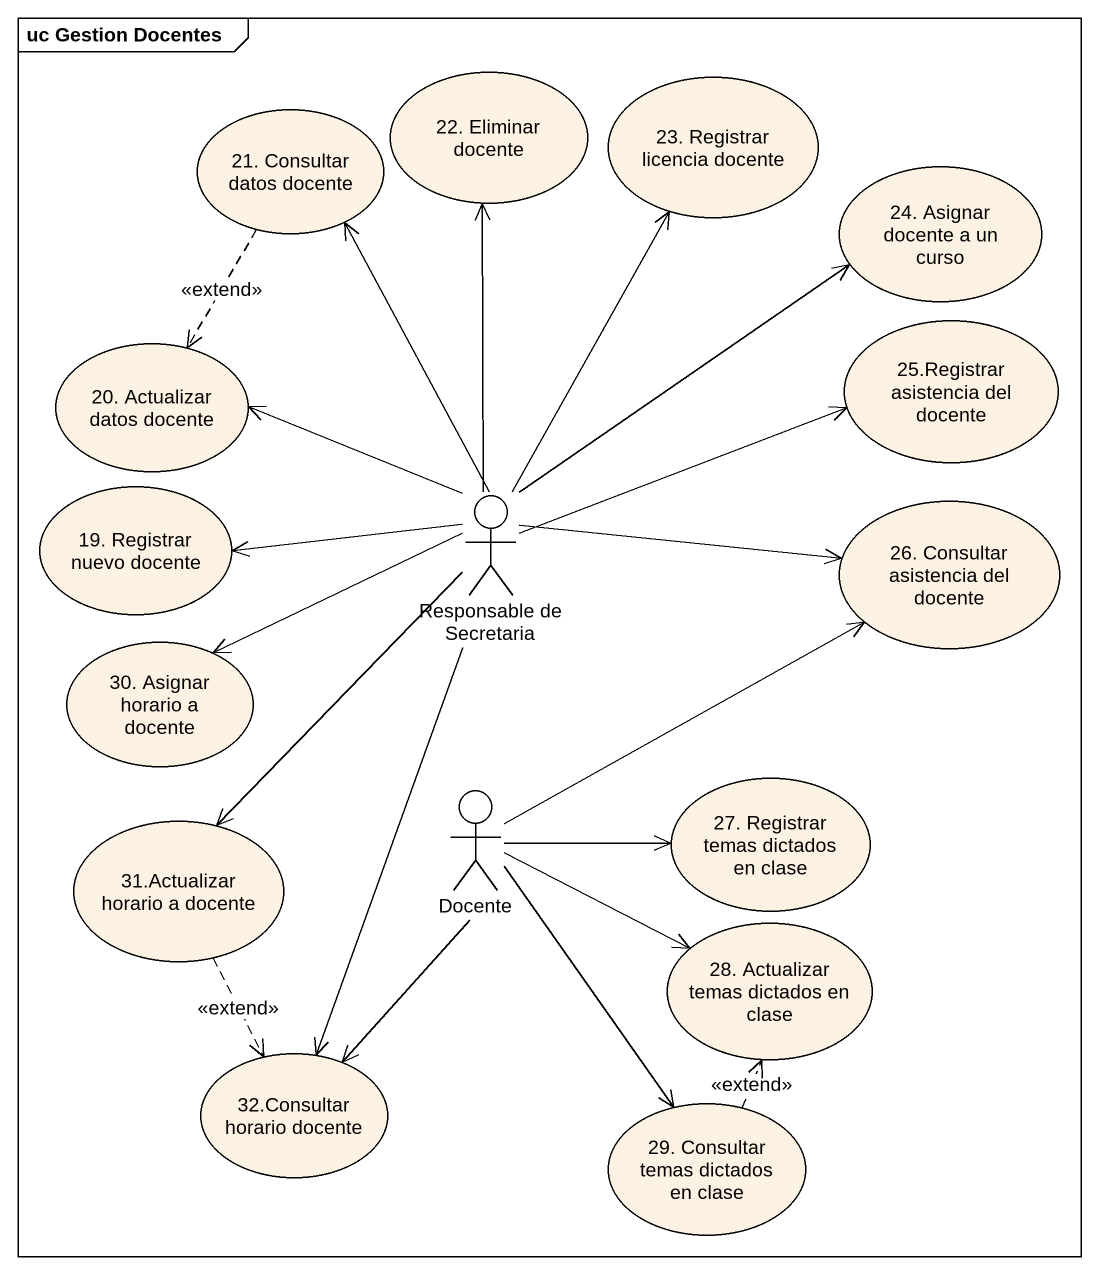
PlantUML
@startuml
mainframe uc Gestion Docentes
usecase "22. Eliminar docente" as u22_Eliminar_docente
usecase "23. Registrar licencia docente" as u23_Registrar_licencia
usecase "21. Consultar datos docente" as u21_Consultar_datos_docente
usecase "24. Asignar docente a un curso" as u24_Asignar_docente_a_un
usecase "20. Actualizar datos docente" as u20_Actualizar_datos_docente
usecase "25.Registrar asistencia del docente" as u25_Registrar_asistencia_del
usecase "19. Registrar nuevo docente" as u19_Registrar_nuevo_docente
actor "Responsable de Secretaria" as Responsable_de_Secretaria
usecase "26. Consultar asistencia del docente" as u26_Consultar_asistencia_del
usecase "30. Asignar horario a docente" as u30_Asignar_horario_a_docente
usecase "31.Actualizar horario a docente" as u31_Actualizar_horario_a
actor Docente
usecase "27. Registrar temas dictados en clase" as u27_Registrar_temas_dictados
usecase "28. Actualizar temas dictados en clase" as u28_Actualizar_temas
usecase "32.Consultar horario docente" as u32_Consultar_horario_docente
usecase "29. Consultar temas dictados en clase" as u29_Consultar_temas_dictados
u21_Consultar_datos_docente ..> u20_Actualizar_datos_docente : <<extend>>
Responsable_de_Secretaria -up-> u22_Eliminar_docente
Responsable_de_Secretaria -up-> u23_Registrar_licencia
Responsable_de_Secretaria -up-> u21_Consultar_datos_docente
Responsable_de_Secretaria -up-> u24_Asignar_docente_a_un
Responsable_de_Secretaria -left-> u20_Actualizar_datos_docente
Responsable_de_Secretaria -right-> u25_Registrar_asistencia_del
Responsable_de_Secretaria -left-> u19_Registrar_nuevo_docente
Responsable_de_Secretaria -right-> u26_Consultar_asistencia_del
Responsable_de_Secretaria -left-> u30_Asignar_horario_a_docente
Responsable_de_Secretaria --> u31_Actualizar_horario_a
Responsable_de_Secretaria --> u32_Consultar_horario_docente
u31_Actualizar_horario_a ..> u32_Consultar_horario_docente : <<extend>>
Docente -up-> u26_Consultar_asistencia_del
Docente -right-> u27_Registrar_temas_dictados
Docente -right-> u28_Actualizar_temas
Docente --> u32_Consultar_horario_docente
Docente --> u29_Consultar_temas_dictados
u29_Consultar_temas_dictados .up.> u28_Actualizar_temas : <<extend>>
@enduml
